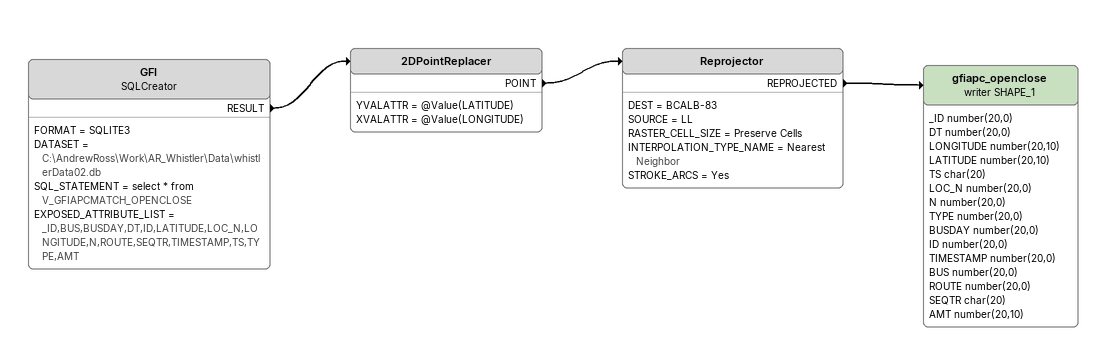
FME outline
GFI: SQLCreator
    FORMAT = SQLITE3
    DATASET = C:\AndrewRoss\Work\AR_Whistler\Data\whistlerData02.db
    SQL_STATEMENT = select * from V_GFIAPCMATCH_OPENCLOSE
    EXPOSED_ATTRIBUTE_LIST = _ID,BUS,BUSDAY,DT,ID,LATITUDE,LOC_N,LONGITUDE,N,ROUTE,SEQTR,TIMESTAMP,TS,TYPE,AMT
    RESULT -> 2DPointReplacer
2DPointReplacer
    YVALATTR = @Value(LATITUDE)
    XVALATTR = @Value(LONGITUDE)
    POINT -> Reprojector
Reprojector
    DEST = BCALB-83
    SOURCE = LL
    RASTER_CELL_SIZE = Preserve Cells
    INTERPOLATION_TYPE_NAME = Nearest Neighbor
    STROKE_ARCS = Yes
    REPROJECTED -> gfiapc_openclose (writer SHAPE_1)
gfiapc_openclose (writer SHAPE_1)
    attributes: _ID number(20,0), DT number(20,0), LONGITUDE number(20,10), LATITUDE number(20,10), TS char(20), LOC_N number(20,0), N number(20,0), TYPE number(20,0), BUSDAY number(20,0), ID number(20,0), TIMESTAMP number(20,0), BUS number(20,0), ROUTE number(20,0), SEQTR char(20), AMT number(20,10)
